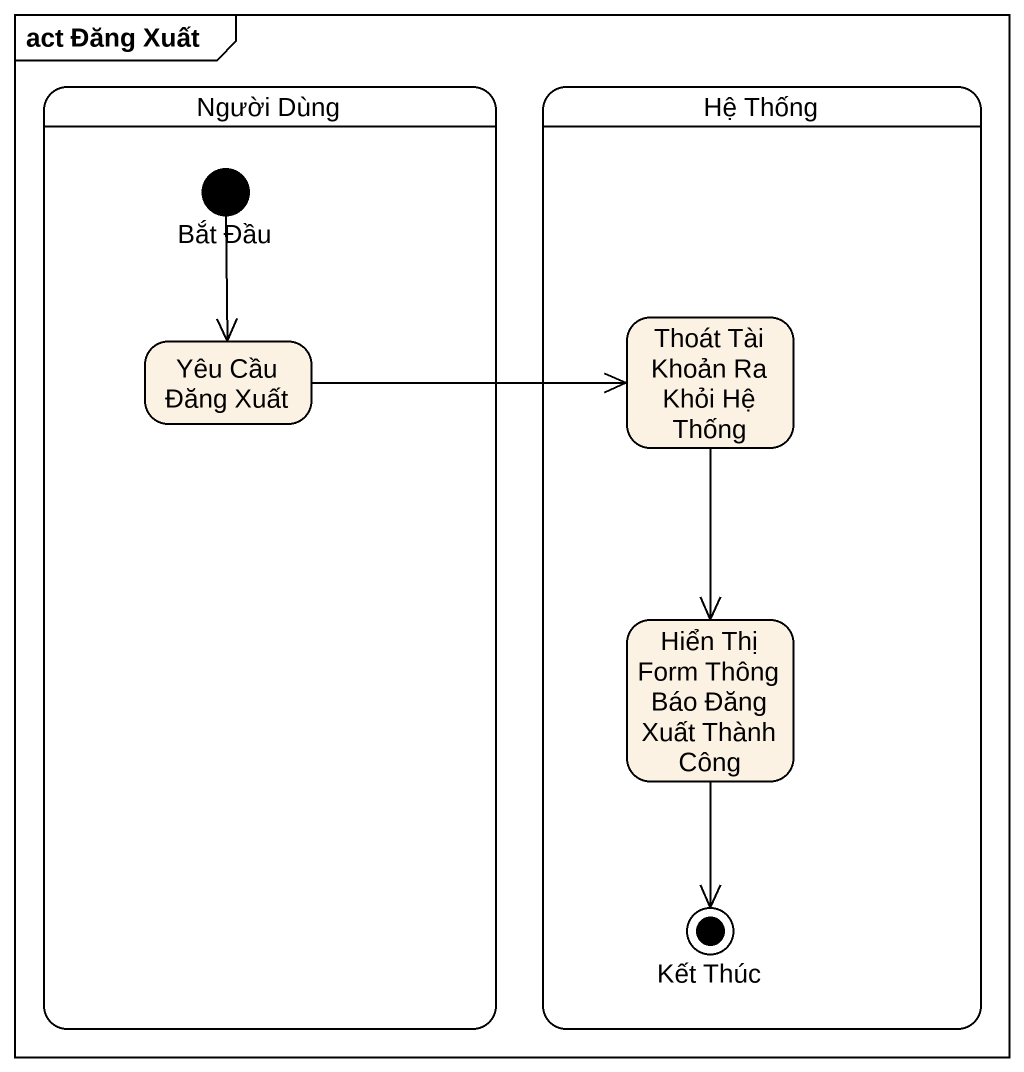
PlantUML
@startuml
mainframe act Đăng Xuất
hide empty description
state "Người Dùng" as Người_Dùng {
  state "Bắt Đầu" as Bắt_Đầu <<start>>
  state "Yêu Cầu Đăng Xuất" as Yêu_Cầu_Đăng_Xuất
}
state "Hệ Thống" as Hệ_Thống {
  state "Thoát Tài Khoản Ra Khỏi Hệ Thống" as Thoát_Tài_Khoản_Ra_Khỏi_Hệ
  state "Hiển Thị Form Thông Báo Đăng Xuất Thành Công" as Hiển_Thị_Form_Thông_Báo
  state "Kết Thúc" as Kết_Thúc <<end>>
}
Bắt_Đầu --> Yêu_Cầu_Đăng_Xuất
Yêu_Cầu_Đăng_Xuất -right-> Thoát_Tài_Khoản_Ra_Khỏi_Hệ
Thoát_Tài_Khoản_Ra_Khỏi_Hệ --> Hiển_Thị_Form_Thông_Báo
Hiển_Thị_Form_Thông_Báo --> Kết_Thúc
@enduml
